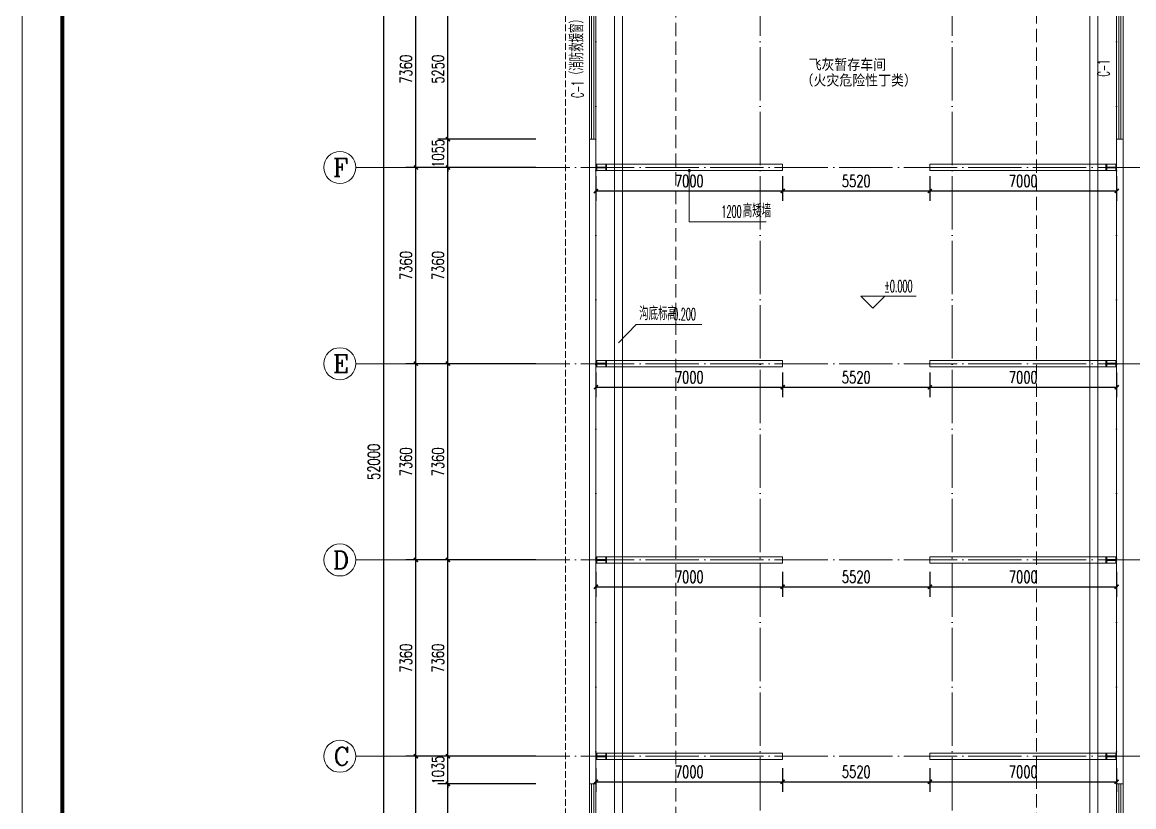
# Model space of a CAD drawing. Header units: inches. Extents: x -3733042 to -3643265, y 623859 to 997713.
# Drawn here: x -3732365 to -3690697, y 822457 to 851875 of the extents above; entities that cross this region are included whole.
import ezdxf

# ---------------------------------------------------------------- set-up
doc = ezdxf.new("R2010")
doc.units = ezdxf.units.IN
doc.header["$LTSCALE"] = 1000
doc.header["$MEASUREMENT"] = 0
doc.linetypes.add('DASH', pattern=[0.35, 0.25, -0.1])
doc.linetypes.add('DOTE', pattern=[2.42, 2, -0.2, 0.02, -0.2])
doc.layers.get('0').update_dxf_attribs({"lineweight": 18})
for name, color, linetype, lineweight in [('AXIS', 30, 'Continuous', 18), ('AXIS_TEXT', 7, 'Continuous', 18), ('COLUMN', 34, 'Continuous', 18), ('DIM_ELEV', 3, 'Continuous', 18), ('DIM_LEAD', 3, 'Continuous', 18), ('DOTE', 14, 'DOTE', 18), ('GROUND', 5, 'DASH', 18), ('PUB_DIM', 3, 'Continuous', 18), ('PUB_TEXT', 7, 'Continuous', 18), ('PUB_TITLE', 153, 'Continuous', 18), ('SURFACE', 255, 'Continuous', 18), ('WALL', 6, 'Continuous', 18), ('WINDOW', 4, 'Continuous', 18), ('WINDOW_TEXT', 7, 'Continuous', 18), ('地漏雨水管', 41, 'Continuous', 18)]:
    doc.layers.add(name, color=color, linetype=linetype, lineweight=lineweight)
doc.styles.add('_TCH_AXIS', font='complex.shx', dxfattribs={"bigfont": 'gbcbig.shx'})
doc.styles.add('_TCH_DIM', font='simplex.shx', dxfattribs={"width": 0.7, "bigfont": 'gbcbig.shx'})
doc.styles.add('_TCH_DIM_T3', font='simplex.shx', dxfattribs={"width": 0.705882, "bigfont": 'gbcbig.shx'})
doc.styles.add('_TCH_WINDOW', font='simplex.shx', dxfattribs={"width": 0.7, "bigfont": 'gbcbig.shx'})
doc.styles.add('COMPLEX', font='complex.shx')
doc.styles.add('HT', font='simhei.ttf', dxfattribs={"width": 0.9})
doc.dimstyles.new('_TCH_ARCH&&150', dxfattribs={"dimtxt": 446.25, "dimasz": 150, "dimexe": 375, "dimexo": 450, "dimgap": 150, "dimtad": 1, "dimdec": 0, "dimzin": 0, "dimdsep": 46, "dimtxsty": '_TCH_DIM_T3', "dimblk": 'ARCHTICK', "dimcen": 0.09, "dimdle": 300, "dimclrt": 7, "dimazin": 2, "dimtfac": 1, "dimtdec": 0, "dimtix": 1, "dimtmove": 2, "dimatfit": 3, "dimfxl": 1, "dimtolj": 1, "dimarcsym": 0})

# ---------------------------------------------------------------- blocks, each defined once
blk = doc.blocks.new('_ArchTick_2')
at = {"color": 0, "linetype": 'ByBlock'}
blk.add_lwpolyline([(-0.5, -0.5, 0.4, 0.4, 0), (0.5, 0.5, 0.4, 0.4, 0)], format="xyseb", dxfattribs=at)
blk = doc.blocks.new('*X204')
at = {"layer": 'AXIS', "color": 0, "lineweight": -2, "transparency": 16777216}
for p, q in [((-3713107, 823315), (-3716782, 823315)), ((-3716407, 818065), (-3716407, 823315)), ((-3713107, 818065), (-3716782, 818065))]:
    blk.add_line(p, q, dxfattribs=at)
at = {"layer": 'AXIS', "color": 0, "lineweight": -2, "transparency": 16777216, "xscale": 150, "yscale": 150, "zscale": 150}
for p, rotation in [((-3716407, 823315), 90), ((-3716407, 818065), 270)]:
    blk.add_blockref('_ArchTick_2', p, dxfattribs=dict(at, rotation=rotation))
at = {"layer": 'AXIS', "color": 7, "transparency": 16777216, "insert": (-3716780, 820690), "char_height": 446.2, "width": 1575, "attachment_point": 5, "rotation": 90, "style": '_TCH_DIM_T3'}
blk.add_mtext('5250', dxfattribs=at)
blk = doc.blocks.new('_ARCHTICK')
at = {"color": 0, "linetype": 'ByBlock', "const_width": 0.4}
blk.add_lwpolyline([(-0.5, -0.5), (0.5, 0.5)], dxfattribs=at)
blk = doc.blocks.new('*X205')
at = {"layer": 'AXIS', "color": 0, "lineweight": -2, "transparency": 16777216}
for p, q in [((-3713107, 824350), (-3716782, 824350)), ((-3716407, 824350), (-3716407, 824500)), ((-3716407, 823315), (-3716407, 824350)), ((-3713107, 823315), (-3716782, 823315)), ((-3716407, 823315), (-3716407, 823165))]:
    blk.add_line(p, q, dxfattribs=at)
at = {"layer": 'AXIS', "color": 0, "lineweight": -2, "transparency": 16777216, "xscale": 150, "yscale": 150, "zscale": 150}
for p, rotation in [((-3716407, 824350), 270), ((-3716407, 823315), 90)]:
    blk.add_blockref('_ArchTick_2', p, dxfattribs=dict(at, rotation=rotation))
at = {"layer": 'AXIS', "color": 7, "transparency": 16777216, "insert": (-3716780, 823833), "char_height": 446.2, "width": 1440, "attachment_point": 5, "rotation": 90, "style": '_TCH_DIM_T3'}
blk.add_mtext('1035', dxfattribs=at)
blk = doc.blocks.new('*X206')
at = {"layer": 'AXIS', "color": 0, "lineweight": -2, "transparency": 16777216}
for p, q in [((-3713107, 831710), (-3716782, 831710)), ((-3716407, 824350), (-3716407, 831710)), ((-3713107, 824350), (-3716782, 824350))]:
    blk.add_line(p, q, dxfattribs=at)
at = {"layer": 'AXIS', "color": 0, "lineweight": -2, "transparency": 16777216, "xscale": 150, "yscale": 150, "zscale": 150}
for p, rotation in [((-3716407, 831710), 90), ((-3716407, 824350), 270)]:
    blk.add_blockref('_ArchTick_2', p, dxfattribs=dict(at, rotation=rotation))
at = {"layer": 'AXIS', "color": 7, "transparency": 16777216, "insert": (-3716780, 828030), "char_height": 446.2, "width": 1620, "attachment_point": 5, "rotation": 90, "style": '_TCH_DIM_T3'}
blk.add_mtext('7360', dxfattribs=at)
blk = doc.blocks.new('*X207')
at = {"layer": 'AXIS', "color": 0, "lineweight": -2, "transparency": 16777216}
for p, q in [((-3713107, 839070), (-3716782, 839070)), ((-3716407, 831710), (-3716407, 839070)), ((-3713107, 831710), (-3716782, 831710))]:
    blk.add_line(p, q, dxfattribs=at)
at = {"layer": 'AXIS', "color": 0, "lineweight": -2, "transparency": 16777216, "xscale": 150, "yscale": 150, "zscale": 150}
for p, rotation in [((-3716407, 839070), 90), ((-3716407, 831710), 270)]:
    blk.add_blockref('_ArchTick_2', p, dxfattribs=dict(at, rotation=rotation))
at = {"layer": 'AXIS', "color": 7, "transparency": 16777216, "insert": (-3716780, 835390), "char_height": 446.2, "width": 1620, "attachment_point": 5, "rotation": 90, "style": '_TCH_DIM_T3'}
blk.add_mtext('7360', dxfattribs=at)
blk = doc.blocks.new('*X208')
at = {"layer": 'AXIS', "color": 0, "lineweight": -2, "transparency": 16777216}
for p, q in [((-3713107, 846430), (-3716782, 846430)), ((-3716407, 839070), (-3716407, 846430)), ((-3713107, 839070), (-3716782, 839070))]:
    blk.add_line(p, q, dxfattribs=at)
at = {"layer": 'AXIS', "color": 0, "lineweight": -2, "transparency": 16777216, "xscale": 150, "yscale": 150, "zscale": 150}
for p, rotation in [((-3716407, 846430), 90), ((-3716407, 839070), 270)]:
    blk.add_blockref('_ArchTick_2', p, dxfattribs=dict(at, rotation=rotation))
at = {"layer": 'AXIS', "color": 7, "transparency": 16777216, "insert": (-3716780, 842750), "char_height": 446.2, "width": 1620, "attachment_point": 5, "rotation": 90, "style": '_TCH_DIM_T3'}
blk.add_mtext('7360', dxfattribs=at)
blk = doc.blocks.new('*X209')
at = {"layer": 'AXIS', "color": 0, "lineweight": -2, "transparency": 16777216}
for p, q in [((-3716407, 847485), (-3716407, 847635)), ((-3713107, 847485), (-3716782, 847485)), ((-3716407, 846430), (-3716407, 847485)), ((-3713107, 846430), (-3716782, 846430)), ((-3716407, 846430), (-3716407, 846280))]:
    blk.add_line(p, q, dxfattribs=at)
at = {"layer": 'AXIS', "color": 0, "lineweight": -2, "transparency": 16777216, "xscale": 150, "yscale": 150, "zscale": 150}
for p, rotation in [((-3716407, 847485), 270), ((-3716407, 846430), 90)]:
    blk.add_blockref('_ArchTick_2', p, dxfattribs=dict(at, rotation=rotation))
at = {"layer": 'AXIS', "color": 7, "transparency": 16777216, "insert": (-3716780, 846958), "char_height": 446.2, "width": 1440, "attachment_point": 5, "rotation": 90, "style": '_TCH_DIM_T3'}
blk.add_mtext('1055', dxfattribs=at)
blk = doc.blocks.new('*X210')
at = {"layer": 'AXIS', "color": 0, "lineweight": -2, "transparency": 16777216}
for p, q in [((-3713107, 852735), (-3716782, 852735)), ((-3716407, 847485), (-3716407, 852735)), ((-3713107, 847485), (-3716782, 847485))]:
    blk.add_line(p, q, dxfattribs=at)
at = {"layer": 'AXIS', "color": 0, "lineweight": -2, "transparency": 16777216, "xscale": 150, "yscale": 150, "zscale": 150}
for p, rotation in [((-3716407, 852735), 90), ((-3716407, 847485), 270)]:
    blk.add_blockref('_ArchTick_2', p, dxfattribs=dict(at, rotation=rotation))
at = {"layer": 'AXIS', "color": 7, "transparency": 16777216, "insert": (-3716780, 850110), "char_height": 446.2, "width": 1575, "attachment_point": 5, "rotation": 90, "style": '_TCH_DIM_T3'}
blk.add_mtext('5250', dxfattribs=at)
blk = doc.blocks.new('*X224')
at = {"layer": 'PUB_DIM', "color": 0, "lineweight": -2, "transparency": 16777216}
for p, q in [((-3710859, 823900), (-3710859, 823023)), ((-3703859, 823900), (-3703859, 823023)), ((-3710859, 823398), (-3703859, 823398))]:
    blk.add_line(p, q, dxfattribs=at)
at = {"layer": 'PUB_DIM', "color": 0, "lineweight": -2, "transparency": 16777216, "xscale": 150, "yscale": 150, "zscale": 150, "rotation": 180}
blk.add_blockref('_ArchTick_2', (-3710859, 823398), dxfattribs=at)
at = {"layer": 'PUB_DIM', "color": 0, "lineweight": -2, "transparency": 16777216, "xscale": 150, "yscale": 150, "zscale": 150}
blk.add_blockref('_ArchTick_2', (-3703859, 823398), dxfattribs=at)
at = {"layer": 'PUB_DIM', "color": 7, "transparency": 16777216, "insert": (-3707359, 823771), "char_height": 446.2, "width": 1665, "attachment_point": 5, "style": '_TCH_DIM_T3'}
blk.add_mtext('7000', dxfattribs=at)
blk = doc.blocks.new('*X225')
at = {"layer": 'PUB_DIM', "color": 0, "lineweight": -2, "transparency": 16777216}
for p, q in [((-3703859, 823900), (-3703859, 823023)), ((-3698339, 823900), (-3698339, 823023)), ((-3703859, 823398), (-3698339, 823398))]:
    blk.add_line(p, q, dxfattribs=at)
at = {"layer": 'PUB_DIM', "color": 0, "lineweight": -2, "transparency": 16777216, "xscale": 150, "yscale": 150, "zscale": 150, "rotation": 180}
blk.add_blockref('_ArchTick_2', (-3703859, 823398), dxfattribs=at)
at = {"layer": 'PUB_DIM', "color": 0, "lineweight": -2, "transparency": 16777216, "xscale": 150, "yscale": 150, "zscale": 150}
blk.add_blockref('_ArchTick_2', (-3698339, 823398), dxfattribs=at)
at = {"layer": 'PUB_DIM', "color": 7, "transparency": 16777216, "insert": (-3701099, 823771), "char_height": 446.2, "width": 1575, "attachment_point": 5, "style": '_TCH_DIM_T3'}
blk.add_mtext('5520', dxfattribs=at)
blk = doc.blocks.new('*X226')
at = {"layer": 'PUB_DIM', "color": 0, "lineweight": -2, "transparency": 16777216}
for p, q in [((-3698339, 823900), (-3698339, 823023)), ((-3691339, 823900), (-3691339, 823023)), ((-3698339, 823398), (-3691339, 823398))]:
    blk.add_line(p, q, dxfattribs=at)
at = {"layer": 'PUB_DIM', "color": 0, "lineweight": -2, "transparency": 16777216, "xscale": 150, "yscale": 150, "zscale": 150, "rotation": 180}
blk.add_blockref('_ArchTick_2', (-3698339, 823398), dxfattribs=at)
at = {"layer": 'PUB_DIM', "color": 0, "lineweight": -2, "transparency": 16777216, "xscale": 150, "yscale": 150, "zscale": 150}
blk.add_blockref('_ArchTick_2', (-3691339, 823398), dxfattribs=at)
at = {"layer": 'PUB_DIM', "color": 7, "transparency": 16777216, "insert": (-3694839, 823771), "char_height": 446.2, "width": 1665, "attachment_point": 5, "style": '_TCH_DIM_T3'}
blk.add_mtext('7000', dxfattribs=at)
blk = doc.blocks.new('*X227')
at = {"layer": 'PUB_DIM', "color": 0, "lineweight": -2, "transparency": 16777216}
for p, q in [((-3710859, 831260), (-3710859, 830333)), ((-3703859, 831260), (-3703859, 830333)), ((-3710859, 830708), (-3703859, 830708))]:
    blk.add_line(p, q, dxfattribs=at)
at = {"layer": 'PUB_DIM', "color": 0, "lineweight": -2, "transparency": 16777216, "xscale": 150, "yscale": 150, "zscale": 150, "rotation": 180}
blk.add_blockref('_ArchTick_2', (-3710859, 830708), dxfattribs=at)
at = {"layer": 'PUB_DIM', "color": 0, "lineweight": -2, "transparency": 16777216, "xscale": 150, "yscale": 150, "zscale": 150}
blk.add_blockref('_ArchTick_2', (-3703859, 830708), dxfattribs=at)
at = {"layer": 'PUB_DIM', "color": 7, "transparency": 16777216, "insert": (-3707359, 831081), "char_height": 446.2, "width": 1665, "attachment_point": 5, "style": '_TCH_DIM_T3'}
blk.add_mtext('7000', dxfattribs=at)
blk = doc.blocks.new('*X228')
at = {"layer": 'PUB_DIM', "color": 0, "lineweight": -2, "transparency": 16777216}
for p, q in [((-3703859, 831260), (-3703859, 830333)), ((-3698339, 831260), (-3698339, 830333)), ((-3703859, 830708), (-3698339, 830708))]:
    blk.add_line(p, q, dxfattribs=at)
at = {"layer": 'PUB_DIM', "color": 0, "lineweight": -2, "transparency": 16777216, "xscale": 150, "yscale": 150, "zscale": 150, "rotation": 180}
blk.add_blockref('_ArchTick_2', (-3703859, 830708), dxfattribs=at)
at = {"layer": 'PUB_DIM', "color": 0, "lineweight": -2, "transparency": 16777216, "xscale": 150, "yscale": 150, "zscale": 150}
blk.add_blockref('_ArchTick_2', (-3698339, 830708), dxfattribs=at)
at = {"layer": 'PUB_DIM', "color": 7, "transparency": 16777216, "insert": (-3701099, 831081), "char_height": 446.2, "width": 1575, "attachment_point": 5, "style": '_TCH_DIM_T3'}
blk.add_mtext('5520', dxfattribs=at)
blk = doc.blocks.new('*X229')
at = {"layer": 'PUB_DIM', "color": 0, "lineweight": -2, "transparency": 16777216}
for p, q in [((-3698339, 831260), (-3698339, 830333)), ((-3691339, 831260), (-3691339, 830333)), ((-3698339, 830708), (-3691339, 830708))]:
    blk.add_line(p, q, dxfattribs=at)
at = {"layer": 'PUB_DIM', "color": 0, "lineweight": -2, "transparency": 16777216, "xscale": 150, "yscale": 150, "zscale": 150, "rotation": 180}
blk.add_blockref('_ArchTick_2', (-3698339, 830708), dxfattribs=at)
at = {"layer": 'PUB_DIM', "color": 0, "lineweight": -2, "transparency": 16777216, "xscale": 150, "yscale": 150, "zscale": 150}
blk.add_blockref('_ArchTick_2', (-3691339, 830708), dxfattribs=at)
at = {"layer": 'PUB_DIM', "color": 7, "transparency": 16777216, "insert": (-3694839, 831081), "char_height": 446.2, "width": 1665, "attachment_point": 5, "style": '_TCH_DIM_T3'}
blk.add_mtext('7000', dxfattribs=at)
blk = doc.blocks.new('*X230')
at = {"layer": 'PUB_DIM', "color": 0, "lineweight": -2, "transparency": 16777216}
for p, q in [((-3710859, 838740), (-3710859, 837813)), ((-3703859, 838740), (-3703859, 837813)), ((-3710859, 838188), (-3703859, 838188))]:
    blk.add_line(p, q, dxfattribs=at)
at = {"layer": 'PUB_DIM', "color": 0, "lineweight": -2, "transparency": 16777216, "xscale": 150, "yscale": 150, "zscale": 150, "rotation": 180}
blk.add_blockref('_ArchTick_2', (-3710859, 838188), dxfattribs=at)
at = {"layer": 'PUB_DIM', "color": 0, "lineweight": -2, "transparency": 16777216, "xscale": 150, "yscale": 150, "zscale": 150}
blk.add_blockref('_ArchTick_2', (-3703859, 838188), dxfattribs=at)
at = {"layer": 'PUB_DIM', "color": 7, "transparency": 16777216, "insert": (-3707359, 838561), "char_height": 446.2, "width": 1665, "attachment_point": 5, "style": '_TCH_DIM_T3'}
blk.add_mtext('7000', dxfattribs=at)
blk = doc.blocks.new('*X231')
at = {"layer": 'PUB_DIM', "color": 0, "lineweight": -2, "transparency": 16777216}
for p, q in [((-3703859, 838740), (-3703859, 837813)), ((-3698339, 838740), (-3698339, 837813)), ((-3703859, 838188), (-3698339, 838188))]:
    blk.add_line(p, q, dxfattribs=at)
at = {"layer": 'PUB_DIM', "color": 0, "lineweight": -2, "transparency": 16777216, "xscale": 150, "yscale": 150, "zscale": 150, "rotation": 180}
blk.add_blockref('_ArchTick_2', (-3703859, 838188), dxfattribs=at)
at = {"layer": 'PUB_DIM', "color": 0, "lineweight": -2, "transparency": 16777216, "xscale": 150, "yscale": 150, "zscale": 150}
blk.add_blockref('_ArchTick_2', (-3698339, 838188), dxfattribs=at)
at = {"layer": 'PUB_DIM', "color": 7, "transparency": 16777216, "insert": (-3701099, 838561), "char_height": 446.2, "width": 1575, "attachment_point": 5, "style": '_TCH_DIM_T3'}
blk.add_mtext('5520', dxfattribs=at)
blk = doc.blocks.new('*X232')
at = {"layer": 'PUB_DIM', "color": 0, "lineweight": -2, "transparency": 16777216}
for p, q in [((-3698339, 838740), (-3698339, 837813)), ((-3691339, 838740), (-3691339, 837813)), ((-3698339, 838188), (-3691339, 838188))]:
    blk.add_line(p, q, dxfattribs=at)
at = {"layer": 'PUB_DIM', "color": 0, "lineweight": -2, "transparency": 16777216, "xscale": 150, "yscale": 150, "zscale": 150, "rotation": 180}
blk.add_blockref('_ArchTick_2', (-3698339, 838188), dxfattribs=at)
at = {"layer": 'PUB_DIM', "color": 0, "lineweight": -2, "transparency": 16777216, "xscale": 150, "yscale": 150, "zscale": 150}
blk.add_blockref('_ArchTick_2', (-3691339, 838188), dxfattribs=at)
at = {"layer": 'PUB_DIM', "color": 7, "transparency": 16777216, "insert": (-3694839, 838561), "char_height": 446.2, "width": 1665, "attachment_point": 5, "style": '_TCH_DIM_T3'}
blk.add_mtext('7000', dxfattribs=at)
blk = doc.blocks.new('*X233')
at = {"layer": 'PUB_DIM', "color": 0, "lineweight": -2, "transparency": 16777216}
for p, q in [((-3710859, 846100), (-3710859, 845173)), ((-3703859, 846100), (-3703859, 845173)), ((-3710859, 845548), (-3703859, 845548))]:
    blk.add_line(p, q, dxfattribs=at)
at = {"layer": 'PUB_DIM', "color": 0, "lineweight": -2, "transparency": 16777216, "xscale": 150, "yscale": 150, "zscale": 150, "rotation": 180}
blk.add_blockref('_ArchTick_2', (-3710859, 845548), dxfattribs=at)
at = {"layer": 'PUB_DIM', "color": 0, "lineweight": -2, "transparency": 16777216, "xscale": 150, "yscale": 150, "zscale": 150}
blk.add_blockref('_ArchTick_2', (-3703859, 845548), dxfattribs=at)
at = {"layer": 'PUB_DIM', "color": 7, "transparency": 16777216, "insert": (-3707359, 845921), "char_height": 446.2, "width": 1665, "attachment_point": 5, "style": '_TCH_DIM_T3'}
blk.add_mtext('7000', dxfattribs=at)
blk = doc.blocks.new('*X234')
at = {"layer": 'PUB_DIM', "color": 0, "lineweight": -2, "transparency": 16777216}
for p, q in [((-3703859, 846100), (-3703859, 845173)), ((-3698339, 846100), (-3698339, 845173)), ((-3703859, 845548), (-3698339, 845548))]:
    blk.add_line(p, q, dxfattribs=at)
at = {"layer": 'PUB_DIM', "color": 0, "lineweight": -2, "transparency": 16777216, "xscale": 150, "yscale": 150, "zscale": 150, "rotation": 180}
blk.add_blockref('_ArchTick_2', (-3703859, 845548), dxfattribs=at)
at = {"layer": 'PUB_DIM', "color": 0, "lineweight": -2, "transparency": 16777216, "xscale": 150, "yscale": 150, "zscale": 150}
blk.add_blockref('_ArchTick_2', (-3698339, 845548), dxfattribs=at)
at = {"layer": 'PUB_DIM', "color": 7, "transparency": 16777216, "insert": (-3701099, 845921), "char_height": 446.2, "width": 1575, "attachment_point": 5, "style": '_TCH_DIM_T3'}
blk.add_mtext('5520', dxfattribs=at)
blk = doc.blocks.new('*X235')
at = {"layer": 'PUB_DIM', "color": 0, "lineweight": -2, "transparency": 16777216}
for p, q in [((-3698339, 846100), (-3698339, 845173)), ((-3691339, 846100), (-3691339, 845173)), ((-3698339, 845548), (-3691339, 845548))]:
    blk.add_line(p, q, dxfattribs=at)
at = {"layer": 'PUB_DIM', "color": 0, "lineweight": -2, "transparency": 16777216, "xscale": 150, "yscale": 150, "zscale": 150, "rotation": 180}
blk.add_blockref('_ArchTick_2', (-3698339, 845548), dxfattribs=at)
at = {"layer": 'PUB_DIM', "color": 0, "lineweight": -2, "transparency": 16777216, "xscale": 150, "yscale": 150, "zscale": 150}
blk.add_blockref('_ArchTick_2', (-3691339, 845548), dxfattribs=at)
at = {"layer": 'PUB_DIM', "color": 7, "transparency": 16777216, "insert": (-3694839, 845921), "char_height": 446.2, "width": 1665, "attachment_point": 5, "style": '_TCH_DIM_T3'}
blk.add_mtext('7000', dxfattribs=at)
blk = doc.blocks.new('*X406')
at = {"layer": 'AXIS', "color": 0, "lineweight": -2, "transparency": 16777216}
for p, q in [((-3714307, 824350), (-3717982, 824350)), ((-3717607, 816990), (-3717607, 824350)), ((-3714307, 816990), (-3717982, 816990))]:
    blk.add_line(p, q, dxfattribs=at)
at = {"layer": 'AXIS', "color": 0, "lineweight": -2, "transparency": 16777216, "xscale": 150, "yscale": 150, "zscale": 150}
for p, rotation in [((-3717607, 824350), 90), ((-3717607, 816990), 270)]:
    blk.add_blockref('_ArchTick_2', p, dxfattribs=dict(at, rotation=rotation))
at = {"layer": 'AXIS', "color": 7, "transparency": 16777216, "insert": (-3717980, 820670), "char_height": 446.2, "width": 1620, "attachment_point": 5, "rotation": 90, "style": '_TCH_DIM_T3'}
blk.add_mtext('7360', dxfattribs=at)
blk = doc.blocks.new('*X407')
at = {"layer": 'AXIS', "color": 0, "lineweight": -2, "transparency": 16777216}
for p, q in [((-3714307, 831710), (-3717982, 831710)), ((-3717607, 824350), (-3717607, 831710)), ((-3714307, 824350), (-3717982, 824350))]:
    blk.add_line(p, q, dxfattribs=at)
at = {"layer": 'AXIS', "color": 0, "lineweight": -2, "transparency": 16777216, "xscale": 150, "yscale": 150, "zscale": 150}
for p, rotation in [((-3717607, 831710), 90), ((-3717607, 824350), 270)]:
    blk.add_blockref('_ArchTick_2', p, dxfattribs=dict(at, rotation=rotation))
at = {"layer": 'AXIS', "color": 7, "transparency": 16777216, "insert": (-3717980, 828030), "char_height": 446.2, "width": 1620, "attachment_point": 5, "rotation": 90, "style": '_TCH_DIM_T3'}
blk.add_mtext('7360', dxfattribs=at)
blk = doc.blocks.new('*X408')
at = {"layer": 'AXIS', "color": 0, "lineweight": -2, "transparency": 16777216}
for p, q in [((-3714307, 839070), (-3717982, 839070)), ((-3717607, 831710), (-3717607, 839070)), ((-3714307, 831710), (-3717982, 831710))]:
    blk.add_line(p, q, dxfattribs=at)
at = {"layer": 'AXIS', "color": 0, "lineweight": -2, "transparency": 16777216, "xscale": 150, "yscale": 150, "zscale": 150}
for p, rotation in [((-3717607, 839070), 90), ((-3717607, 831710), 270)]:
    blk.add_blockref('_ArchTick_2', p, dxfattribs=dict(at, rotation=rotation))
at = {"layer": 'AXIS', "color": 7, "transparency": 16777216, "insert": (-3717980, 835390), "char_height": 446.2, "width": 1620, "attachment_point": 5, "rotation": 90, "style": '_TCH_DIM_T3'}
blk.add_mtext('7360', dxfattribs=at)
blk = doc.blocks.new('*X409')
at = {"layer": 'AXIS', "color": 0, "lineweight": -2, "transparency": 16777216}
for p, q in [((-3714307, 846430), (-3717982, 846430)), ((-3717607, 839070), (-3717607, 846430)), ((-3714307, 839070), (-3717982, 839070))]:
    blk.add_line(p, q, dxfattribs=at)
at = {"layer": 'AXIS', "color": 0, "lineweight": -2, "transparency": 16777216, "xscale": 150, "yscale": 150, "zscale": 150}
for p, rotation in [((-3717607, 846430), 90), ((-3717607, 839070), 270)]:
    blk.add_blockref('_ArchTick_2', p, dxfattribs=dict(at, rotation=rotation))
at = {"layer": 'AXIS', "color": 7, "transparency": 16777216, "insert": (-3717980, 842750), "char_height": 446.2, "width": 1620, "attachment_point": 5, "rotation": 90, "style": '_TCH_DIM_T3'}
blk.add_mtext('7360', dxfattribs=at)
blk = doc.blocks.new('*X410')
at = {"layer": 'AXIS', "color": 0, "lineweight": -2, "transparency": 16777216}
for p, q in [((-3714307, 853790), (-3717982, 853790)), ((-3717607, 846430), (-3717607, 853790)), ((-3714307, 846430), (-3717982, 846430))]:
    blk.add_line(p, q, dxfattribs=at)
at = {"layer": 'AXIS', "color": 0, "lineweight": -2, "transparency": 16777216, "xscale": 150, "yscale": 150, "zscale": 150}
for p, rotation in [((-3717607, 853790), 90), ((-3717607, 846430), 270)]:
    blk.add_blockref('_ArchTick_2', p, dxfattribs=dict(at, rotation=rotation))
at = {"layer": 'AXIS', "color": 7, "transparency": 16777216, "insert": (-3717980, 850110), "char_height": 446.2, "width": 1620, "attachment_point": 5, "rotation": 90, "style": '_TCH_DIM_T3'}
blk.add_mtext('7360', dxfattribs=at)
blk = doc.blocks.new('*X413')
at = {"layer": 'AXIS', "color": 0, "lineweight": -2, "transparency": 16777216}
for p, q in [((-3714757, 861390), (-3719182, 861390)), ((-3718807, 809390), (-3718807, 861390)), ((-3714757, 809390), (-3719182, 809390))]:
    blk.add_line(p, q, dxfattribs=at)
at = {"layer": 'AXIS', "color": 0, "lineweight": -2, "transparency": 16777216, "xscale": 150, "yscale": 150, "zscale": 150}
for p, rotation in [((-3718807, 861390), 90), ((-3718807, 809390), 270)]:
    blk.add_blockref('_ArchTick_2', p, dxfattribs=dict(at, rotation=rotation))
at = {"layer": 'AXIS', "color": 7, "transparency": 16777216, "insert": (-3719180, 835390), "char_height": 446.2, "width": 2070, "attachment_point": 5, "rotation": 90, "style": '_TCH_DIM_T3'}
blk.add_mtext('52000', dxfattribs=at)
blk = doc.blocks.new('_AXISO')
blk.add_circle((0, 0), 0.5)
at = {"layer": 'AXIS_TEXT', "style": 'COMPLEX', "width": 1.04167}
blk.add_attdef('A', (-0.25, -0.28), '', height=0.56, dxfattribs=at)
blk = doc.blocks.new('$WINLIB2D$00000001')
at = {"color": 0}
for points in [[(-0.5, 0.5), (-0.5, -0.5)], [(-0.5, 0.5), (0.5, 0.5)], [(0.5, -0.5), (0.5, 0.5)], [(0.5, 0.1667), (-0.5, 0.1667)], [(0.5, -0.1667), (-0.5, -0.1667)], [(-0.5, -0.5), (0.5, -0.5)]]:
    blk.add_lwpolyline(points, dxfattribs=at)

msp = doc.modelspace()

# ---------------------------------------------------------------- linework, layer by layer
at = {"layer": 'AXIS'}
for p, q in [((-3713856.5, 846430.1), (-3719856.5, 846430.1)), ((-3713856.5, 839070.1), (-3719856.5, 839070.1)), ((-3713856.5, 831710.1), (-3719856.5, 831710.1)), ((-3713856.5, 824350.1), (-3719856.5, 824350.1))]:
    msp.add_line(p, q, dxfattribs=at)
at = {"layer": 'COLUMN'}
for p, q in [((-3710829.6, 846530.1), (-3710859.6, 846530.1)), ((-3710859.6, 846530.1), (-3710859.6, 846330.1)), ((-3710859.6, 846330.1), (-3710829.6, 846330.1)), ((-3710829.6, 846445.1), (-3710829.6, 846530.1)), ((-3710489.6, 846445.1), (-3710829.6, 846445.1)), ((-3710829.6, 846330.1), (-3710829.6, 846415.1)), ((-3710829.6, 846415.1), (-3710489.6, 846415.1)), ((-3710459.6, 846530.1), (-3710489.6, 846530.1)), ((-3710489.6, 846530.1), (-3710489.6, 846445.1)), ((-3710489.6, 846415.1), (-3710489.6, 846330.1)), ((-3710489.6, 846330.1), (-3710459.6, 846330.1)), ((-3710459.6, 846330.1), (-3710459.6, 846530.1)), ((-3691709.6, 846530.1), (-3691739.6, 846530.1)), ((-3691739.6, 846530.1), (-3691739.6, 846330.1)), ((-3691739.6, 846330.1), (-3691709.6, 846330.1)), ((-3691709.6, 846445.1), (-3691709.6, 846530.1)), ((-3691369.6, 846445.1), (-3691709.6, 846445.1)), ((-3691709.6, 846330.1), (-3691709.6, 846415.1)), ((-3691709.6, 846415.1), (-3691369.6, 846415.1)), ((-3691339.6, 846530.1), (-3691369.6, 846530.1)), ((-3691369.6, 846530.1), (-3691369.6, 846445.1)), ((-3691369.6, 846415.1), (-3691369.6, 846330.1)), ((-3691369.6, 846330.1), (-3691339.6, 846330.1)), ((-3691339.6, 846330.1), (-3691339.6, 846530.1)), ((-3710829.6, 839170.1), (-3710859.6, 839170.1)), ((-3710859.6, 839170.1), (-3710859.6, 838970.1)), ((-3710859.6, 838970.1), (-3710829.6, 838970.1)), ((-3710829.6, 839085.1), (-3710829.6, 839170.1)), ((-3710489.6, 839085.1), (-3710829.6, 839085.1)), ((-3710829.6, 838970.1), (-3710829.6, 839055.1)), ((-3710829.6, 839055.1), (-3710489.6, 839055.1)), ((-3710459.6, 839170.1), (-3710489.6, 839170.1)), ((-3710489.6, 839170.1), (-3710489.6, 839085.1)), ((-3710489.6, 839055.1), (-3710489.6, 838970.1)), ((-3710489.6, 838970.1), (-3710459.6, 838970.1)), ((-3710459.6, 838970.1), (-3710459.6, 839170.1)), ((-3691709.6, 839170.1), (-3691739.6, 839170.1)), ((-3691739.6, 839170.1), (-3691739.6, 838970.1)), ((-3691739.6, 838970.1), (-3691709.6, 838970.1)), ((-3691709.6, 839085.1), (-3691709.6, 839170.1)), ((-3691369.6, 839085.1), (-3691709.6, 839085.1)), ((-3691709.6, 838970.1), (-3691709.6, 839055.1)), ((-3691709.6, 839055.1), (-3691369.6, 839055.1)), ((-3691339.6, 839170.1), (-3691369.6, 839170.1)), ((-3691369.6, 839170.1), (-3691369.6, 839085.1)), ((-3691369.6, 839055.1), (-3691369.6, 838970.1)), ((-3691369.6, 838970.1), (-3691339.6, 838970.1)), ((-3691339.6, 838970.1), (-3691339.6, 839170.1)), ((-3710829.6, 831810.1), (-3710859.6, 831810.1)), ((-3710859.6, 831810.1), (-3710859.6, 831610.1)), ((-3710829.6, 831725.1), (-3710829.6, 831810.1)), ((-3710489.6, 831725.1), (-3710829.6, 831725.1)), ((-3710829.6, 831610.1), (-3710829.6, 831695.1)), ((-3710829.6, 831695.1), (-3710489.6, 831695.1)), ((-3710459.6, 831810.1), (-3710489.6, 831810.1)), ((-3710489.6, 831810.1), (-3710489.6, 831725.1)), ((-3710489.6, 831695.1), (-3710489.6, 831610.1)), ((-3710459.6, 831610.1), (-3710459.6, 831810.1)), ((-3691709.6, 831810.1), (-3691739.6, 831810.1)), ((-3691739.6, 831810.1), (-3691739.6, 831610.1)), ((-3691709.6, 831725.1), (-3691709.6, 831810.1)), ((-3691369.6, 831725.1), (-3691709.6, 831725.1)), ((-3691709.6, 831610.1), (-3691709.6, 831695.1)), ((-3691709.6, 831695.1), (-3691369.6, 831695.1)), ((-3691339.6, 831810.1), (-3691369.6, 831810.1)), ((-3691369.6, 831810.1), (-3691369.6, 831725.1)), ((-3691369.6, 831695.1), (-3691369.6, 831610.1)), ((-3691339.6, 831610.1), (-3691339.6, 831810.1)), ((-3710859.6, 831610.1), (-3710829.6, 831610.1)), ((-3710489.6, 831610.1), (-3710459.6, 831610.1)), ((-3691739.6, 831610.1), (-3691709.6, 831610.1)), ((-3691369.6, 831610.1), (-3691339.6, 831610.1)), ((-3710829.6, 824450.1), (-3710859.6, 824450.1)), ((-3710859.6, 824450.1), (-3710859.6, 824250.1)), ((-3710859.6, 824250.1), (-3710829.6, 824250.1)), ((-3710829.6, 824365.1), (-3710829.6, 824450.1)), ((-3710489.6, 824365.1), (-3710829.6, 824365.1)), ((-3710829.6, 824250.1), (-3710829.6, 824335.1)), ((-3710829.6, 824335.1), (-3710489.6, 824335.1)), ((-3710459.6, 824450.1), (-3710489.6, 824450.1)), ((-3710489.6, 824450.1), (-3710489.6, 824365.1)), ((-3710489.6, 824335.1), (-3710489.6, 824250.1)), ((-3710489.6, 824250.1), (-3710459.6, 824250.1)), ((-3710459.6, 824250.1), (-3710459.6, 824450.1)), ((-3691709.6, 824450.1), (-3691739.6, 824450.1)), ((-3691739.6, 824450.1), (-3691739.6, 824250.1)), ((-3691739.6, 824250.1), (-3691709.6, 824250.1)), ((-3691709.6, 824365.1), (-3691709.6, 824450.1)), ((-3691369.6, 824365.1), (-3691709.6, 824365.1)), ((-3691709.6, 824250.1), (-3691709.6, 824335.1)), ((-3691709.6, 824335.1), (-3691369.6, 824335.1)), ((-3691339.6, 824450.1), (-3691369.6, 824450.1)), ((-3691369.6, 824450.1), (-3691369.6, 824365.1)), ((-3691369.6, 824335.1), (-3691369.6, 824250.1)), ((-3691369.6, 824250.1), (-3691339.6, 824250.1)), ((-3691339.6, 824250.1), (-3691339.6, 824450.1))]:
    msp.add_line(p, q, dxfattribs=at)
at = {"layer": 'DIM_ELEV'}
for p, q in [((-3700478.5, 841147.7), (-3700928.5, 841597.7)), ((-3700928.5, 841597.7), (-3698848.4, 841597.7)), ((-3700478.5, 841147.7), (-3700028.5, 841597.7))]:
    msp.add_line(p, q, dxfattribs=at)
at = {"layer": 'DIM_LEAD'}
for p, q in [((-3707358.9, 846310.1), (-3707358.9, 844393.9)), ((-3707358.9, 844393.9), (-3704477.2, 844393.9)), ((-3710008.9, 839849.3), (-3709347.1, 840544.8)), ((-3709347.1, 840544.8), (-3706893.9, 840544.8))]:
    msp.add_line(p, q, dxfattribs=at)
msp.add_lwpolyline([(-3707358.9, 846340.1, 60, 60, 1), (-3707358.9, 846280.1, 60, 60, 1)], format="xyseb", close=True, dxfattribs=at)
at = {"layer": 'DOTE'}
for p, q in [((-3710859.6, 805380.6), (-3710859.6, 865343.1)), ((-3704699.6, 805380.6), (-3704699.6, 865343.1)), ((-3697499.6, 805380.6), (-3697499.6, 865343.1)), ((-3691339.6, 805380.6), (-3691339.6, 865343.1)), ((-3690060.9, 846430.1), (-3713856.5, 846430.1)), ((-3690060.9, 839070.1), (-3713856.5, 839070.1)), ((-3690060.9, 831710.1), (-3713856.5, 831710.1)), ((-3690060.9, 824350.1), (-3713856.5, 824350.1))]:
    msp.add_line(p, q, dxfattribs=at)
at = {"layer": 'GROUND'}
msp.add_lwpolyline([(-3703798.9, 862290.8), (-3711998.9, 862290.8), (-3711998.9, 808490.8), (-3703798.9, 808490.8)], dxfattribs=at)
at = {"layer": 'PUB_TITLE'}
msp.add_lwpolyline([(-3732364.6, 789812.6), (-3669364.6, 789812.6), (-3669364.6, 878912.6), (-3732364.6, 878912.6)], close=True, dxfattribs=at)
msp.add_lwpolyline([(-3730864.6, 791312.6, 150, 150, 0), (-3670864.6, 791312.6, 150, 150, 0), (-3670864.6, 875162.6, 150, 150, 0), (-3730864.6, 875162.6, 150, 150, 0)], format="xyseb", close=True, dxfattribs=at)
at = {"layer": 'SURFACE', "linetype": 'DASH', "ltscale": 2}
msp.add_lwpolyline([(-3707859.6, 812630.1), (-3694338.9, 812630.1), (-3694338.9, 858150.8), (-3707859.6, 858150.8)], close=True, dxfattribs=at)
at = {"layer": 'WALL'}
for p, q in [((-3710858.9, 847485.1), (-3711098.9, 847485.1)), ((-3711098.9, 847485.1), (-3711098.9, 846430.1)), ((-3710858.9, 846550.1), (-3710858.9, 847485.1)), ((-3691098.9, 847485.1), (-3691338.9, 847485.1)), ((-3691338.9, 847485.1), (-3691338.9, 846550.1)), ((-3691098.9, 846430.1), (-3691098.9, 847485.1)), ((-3711098.9, 839070.1), (-3711098.9, 846430.1)), ((-3710858.9, 846550.1), (-3703858.9, 846550.1)), ((-3710858.9, 846310.1), (-3703858.9, 846310.1)), ((-3710858.9, 839190.1), (-3710858.9, 846310.1)), ((-3703858.9, 846550.1), (-3703858.9, 846310.1)), ((-3698338.9, 846550.1), (-3691338.9, 846550.1)), ((-3698338.9, 846550.1), (-3698338.9, 846310.1)), ((-3698338.9, 846310.1), (-3691338.9, 846310.1)), ((-3691338.9, 846310.1), (-3691338.9, 839190.1)), ((-3691098.9, 846430.1), (-3691098.9, 839070.1)), ((-3711098.9, 831710.1), (-3711098.9, 839070.1)), ((-3710858.9, 839190.1), (-3703858.9, 839190.1)), ((-3710858.9, 838950.1), (-3703858.9, 838950.1)), ((-3710858.9, 831830.1), (-3710858.9, 838950.1)), ((-3703858.9, 839190.1), (-3703858.9, 838950.1)), ((-3698338.9, 839190.1), (-3691338.9, 839190.1)), ((-3698338.9, 839190.1), (-3698338.9, 838950.1)), ((-3698338.9, 838950.1), (-3691338.9, 838950.1)), ((-3691338.9, 838950.1), (-3691338.9, 831830.1)), ((-3691098.9, 839070.1), (-3691098.9, 831710.1)), ((-3711098.9, 824350.1), (-3711098.9, 831710.1)), ((-3710858.9, 831830.1), (-3703858.9, 831830.1)), ((-3703858.9, 831830.1), (-3703858.9, 831590.1)), ((-3698338.9, 831830.1), (-3691338.9, 831830.1)), ((-3698338.9, 831830.1), (-3698338.9, 831590.1)), ((-3691098.9, 831710.1), (-3691098.9, 824350.1)), ((-3710858.9, 831590.1), (-3703858.9, 831590.1)), ((-3710858.9, 824470.1), (-3710858.9, 831590.1)), ((-3698338.9, 831590.1), (-3691338.9, 831590.1)), ((-3691338.9, 831590.1), (-3691338.9, 824470.1)), ((-3711098.9, 824350.1), (-3711098.9, 823315.5)), ((-3710858.9, 824470.1), (-3703858.9, 824470.1)), ((-3710858.9, 824230.1), (-3703858.9, 824230.1)), ((-3710858.9, 823315.5), (-3710858.9, 824230.1)), ((-3703858.9, 824470.1), (-3703858.9, 824230.1)), ((-3698338.9, 824470.1), (-3691338.9, 824470.1)), ((-3698338.9, 824470.1), (-3698338.9, 824230.1)), ((-3698338.9, 824230.1), (-3691338.9, 824230.1)), ((-3691338.9, 824230.1), (-3691338.9, 823315.5)), ((-3691098.9, 823315.5), (-3691098.9, 824350.1)), ((-3711098.9, 823315.5), (-3710858.9, 823315.5)), ((-3691338.9, 823315.5), (-3691098.9, 823315.5))]:
    msp.add_line(p, q, dxfattribs=at)
at = {"layer": '地漏雨水管'}
for points in [[(-3710158.9, 860450.8), (-3692038.9, 860450.8), (-3692038.9, 810330.8), (-3710158.9, 810330.8)], [(-3709858.9, 860150.8), (-3692338.9, 860150.8), (-3692338.9, 810630.8), (-3709858.9, 810630.8)]]:
    msp.add_lwpolyline(points, close=True, dxfattribs=at)

# ---------------------------------------------------------------- block references
at = {"layer": 'AXIS'}
ref = msp.add_blockref('_AXISO', (-3720456.5, 846430.1), dxfattribs=dict(at, xscale=1200, yscale=1200, zscale=1200))
ref.add_attrib('A', 'F', (-3720711.1, 846096.1), dxfattribs={"layer": 'AXIS_TEXT', "height": 668.2, "style": '_TCH_AXIS'})
ref = msp.add_blockref('_AXISO', (-3720456.5, 839070.1), dxfattribs=dict(at, xscale=1200, yscale=1200, zscale=1200))
ref.add_attrib('A', 'E', (-3720711.1, 838736.1), dxfattribs={"layer": 'AXIS_TEXT', "height": 668.2, "style": '_TCH_AXIS'})
ref = msp.add_blockref('_AXISO', (-3720456.5, 831710.1), dxfattribs=dict(at, xscale=1200, yscale=1200, zscale=1200))
ref.add_attrib('A', 'D', (-3720720.8, 831383.7), dxfattribs={"layer": 'AXIS_TEXT', "height": 652.9, "style": '_TCH_AXIS'})
ref = msp.add_blockref('_AXISO', (-3720456.5, 824350.1), dxfattribs=dict(at, xscale=1200, yscale=1200, zscale=1200))
ref.add_attrib('A', 'C', (-3720700.6, 824008.4), dxfattribs={"layer": 'AXIS_TEXT', "height": 683.5, "style": '_TCH_AXIS'})
at = {"layer": 'WINDOW', "xscale": -5250, "yscale": -240, "zscale": -5250, "rotation": 90}
for p in [(-3710978.9, 850110.1), (-3710978.9, 820690.5)]:
    msp.add_blockref('$WINLIB2D$00000001', p, dxfattribs=at)
at = {"layer": 'WINDOW'}
ref = msp.add_blockref('$WINLIB2D$00000001', (-3691218.9, 850110.1), dxfattribs=dict(at, xscale=5250, yscale=240, zscale=5250, rotation=270))
ref.add_attrib('A', 'C-1', (-3691605.6, 849837.1), dxfattribs={"layer": 'WINDOW_TEXT', "height": 446.25, "rotation": 90, "style": '_TCH_WINDOW', "width": 0.494118})
ref = msp.add_blockref('$WINLIB2D$00000001', (-3691218.9, 820690.5), dxfattribs=dict(at, xscale=5250, yscale=240, zscale=5250, rotation=270))
ref.add_attrib('A', 'C-1', (-3691605.6, 820417.5), dxfattribs={"layer": 'WINDOW_TEXT', "height": 446.25, "rotation": 90, "style": '_TCH_WINDOW', "width": 0.494118})

# ---------------------------------------------------------------- texts
at = {"layer": 'PUB_TEXT'}
for s, height, style, width, p in [('飞灰暂存车间', 394.3, 'HT', 0.9, (-3702886.5, 850092.5)), ('（火灾危险性丁类）', 394.3, 'HT', 0.9, (-3703186.2, 849503.4)), ('高矮墙', 506.38, '_TCH_DIM', 0.7, (-3705354, 844551.4)), ('1200', 446.25, '_TCH_DIM', 0.494118, (-3706152, 844551.4)), ('%%P0.000', 446.25, '_TCH_DIM', 0.494118, (-3700048.4, 841755.2)), ('沟底标高', 506.38, '_TCH_DIM', 0.7, (-3709238.5, 840702.3)), ('-0.200', 446.25, '_TCH_DIM', 0.494118, (-3708206.4, 840702.3))]:
    msp.add_text(s, height=height, dxfattribs=dict(at, style=style, width=width)).set_placement(p)
at = {"layer": 'WINDOW_TEXT', "style": '_TCH_WINDOW'}
for s, height, width, p in [('（消防救援窗）', 506.38, 0.7, (-3711326.3, 849701.2)), ('C-1', 446.25, 0.494118, (-3711326.3, 849039.7))]:
    msp.add_text(s, height=height, rotation=90, dxfattribs=dict(at, width=width)).set_placement(p)

# ---------------------------------------------------------------- dimensions: what is measured, and where the dimension line sits
at = {"layer": 'AXIS'}
for base, p1, p2, picture, middle in [((-3718806.5, 861390.1), (-3714306.5, 809390.1), (-3714306.5, 861390.1), '*X413', (-3719179.6, 835390.1)), ((-3717606.5, 853790.1), (-3713856.5, 846430.1), (-3713856.5, 853790.1), '*X410', (-3717979.6, 850110.1)), ((-3716406.5, 852735.1), (-3712656.5, 847485.1), (-3712656.5, 852735.1), '*X210', (-3716779.6, 850110.1)), ((-3716406.5, 847485.1), (-3712656.5, 846430.1), (-3712656.5, 847485.1), '*X209', (-3716779.6, 846957.6)), ((-3717606.5, 846430.1), (-3713856.5, 839070.1), (-3713856.5, 846430.1), '*X409', (-3717979.6, 842750.1)), ((-3716406.5, 846430.1), (-3712656.5, 839070.1), (-3712656.5, 846430.1), '*X208', (-3716779.6, 842750.1)), ((-3717606.5, 839070.1), (-3713856.5, 831710.1), (-3713856.5, 839070.1), '*X408', (-3717979.6, 835390.1)), ((-3716406.5, 839070.1), (-3712656.5, 831710.1), (-3712656.5, 839070.1), '*X207', (-3716779.6, 835390.1)), ((-3717606.5, 831710.1), (-3713856.5, 824350.1), (-3713856.5, 831710.1), '*X407', (-3717979.6, 828030.1)), ((-3716406.5, 831710.1), (-3712656.5, 824350.1), (-3712656.5, 831710.1), '*X206', (-3716779.6, 828030.1)), ((-3717606.5, 824350.1), (-3713856.5, 816990.1), (-3713856.5, 824350.1), '*X406', (-3717979.6, 820670.1)), ((-3716406.5, 824350.1), (-3712656.5, 823315.5), (-3712656.5, 824350.1), '*X205', (-3716779.6, 823832.8)), ((-3716406.5, 823315.5), (-3712656.5, 818065.5), (-3712656.5, 823315.5), '*X204', (-3716779.6, 820690.5))]:
    dim = msp.add_linear_dim(base=base, p1=p1, p2=p2, angle=90, dimstyle='_TCH_ARCH&&150', override={"dimsah": 1, "dimtzin": 0}, dxfattribs=at)
    dim.commit()
    dim.dimension.update_dxf_attribs({"geometry": picture, "text_midpoint": middle})
at = {"layer": 'PUB_DIM'}
for base, p1, p2, picture, middle in [((-3703858.9, 845547.9), (-3710858.9, 846550.1), (-3703858.9, 846550.1), '*X233', (-3707358.9, 845921)), ((-3698338.9, 845547.9), (-3703858.9, 846550.1), (-3698338.9, 846550.1), '*X234', (-3701098.9, 845921)), ((-3691338.9, 845547.9), (-3698338.9, 846550.1), (-3691338.9, 846550.1), '*X235', (-3694838.9, 845921)), ((-3703858.9, 838187.9), (-3710858.9, 839190.1), (-3703858.9, 839190.1), '*X230', (-3707358.9, 838561)), ((-3698338.9, 838187.9), (-3703858.9, 839190.1), (-3698338.9, 839190.1), '*X231', (-3701098.9, 838561)), ((-3691338.9, 838187.9), (-3698338.9, 839190.1), (-3691338.9, 839190.1), '*X232', (-3694838.9, 838561)), ((-3703858.9, 830707.9), (-3710858.9, 831710.1), (-3703858.9, 831710.1), '*X227', (-3707358.9, 831081)), ((-3698338.9, 830707.9), (-3703858.9, 831710.1), (-3698338.9, 831710.1), '*X228', (-3701098.9, 831081)), ((-3691338.9, 830707.9), (-3698338.9, 831710.1), (-3691338.9, 831710.1), '*X229', (-3694838.9, 831081)), ((-3703858.9, 823397.6), (-3710858.9, 824350.1), (-3703858.9, 824350.1), '*X224', (-3707358.9, 823770.7)), ((-3698338.9, 823397.6), (-3703858.9, 824350.1), (-3698338.9, 824350.1), '*X225', (-3701098.9, 823770.7)), ((-3691338.9, 823397.6), (-3698338.9, 824350.1), (-3691338.9, 824350.1), '*X226', (-3694838.9, 823770.7))]:
    dim = msp.add_linear_dim(base=base, p1=p1, p2=p2, dimstyle='_TCH_ARCH&&150', override={"dimsah": 1, "dimtzin": 0}, dxfattribs=at)
    dim.commit()
    dim.dimension.update_dxf_attribs({"geometry": picture, "text_midpoint": middle})

doc.saveas('drawing.dxf')
